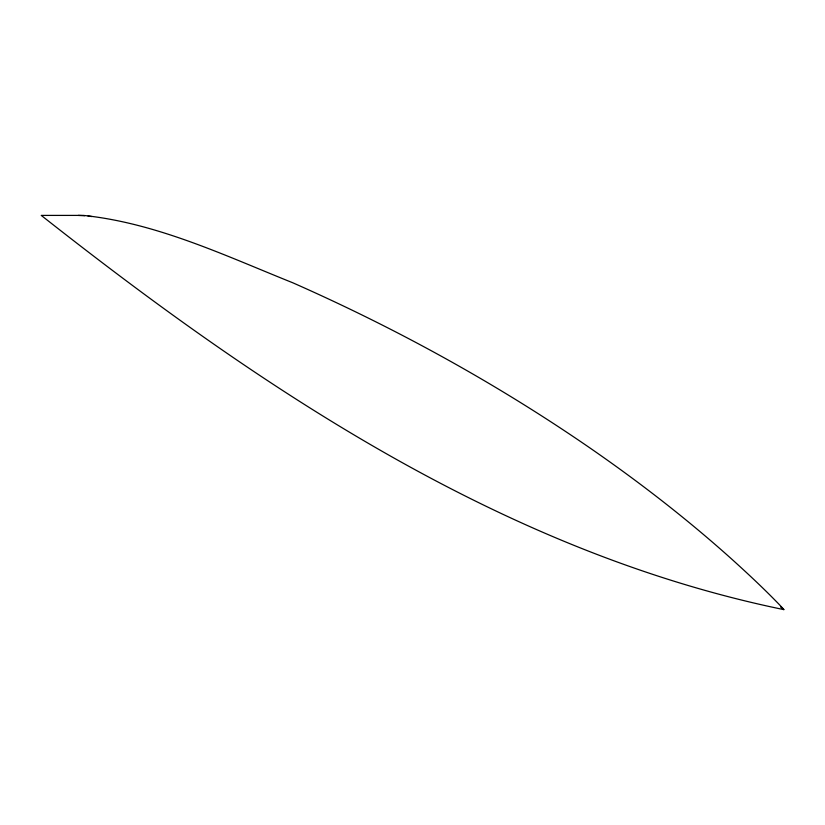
<?xml version="1.0" encoding="UTF-8"?>
<svg xmlns="http://www.w3.org/2000/svg" width="825" height="825" viewBox="0 0 825 825"><rect width="100%" height="100%" fill="white"/><g stroke="black" fill="none" stroke-linecap="round" stroke-linejoin="round"><path stroke-width="1.24" d="M78.303 215.407L84.593 215.727M88.079 216.078L91.792 216.552M783.729 609.592C504.632 552.1 261.608 389.039 41.25 215.407L83.377 215.407C156.781 223.039 225.05 255.616 292.782 282.779C396.402 328.505 496.083 383.357 589.401 447.583C639.231 481.975 687.204 519.121 732.26 559.587C748.533 574.293 764.579 589.287 779.8 605.096C781.306 606.818 787.72 613.202 780.656 607.004"/></g></svg>
